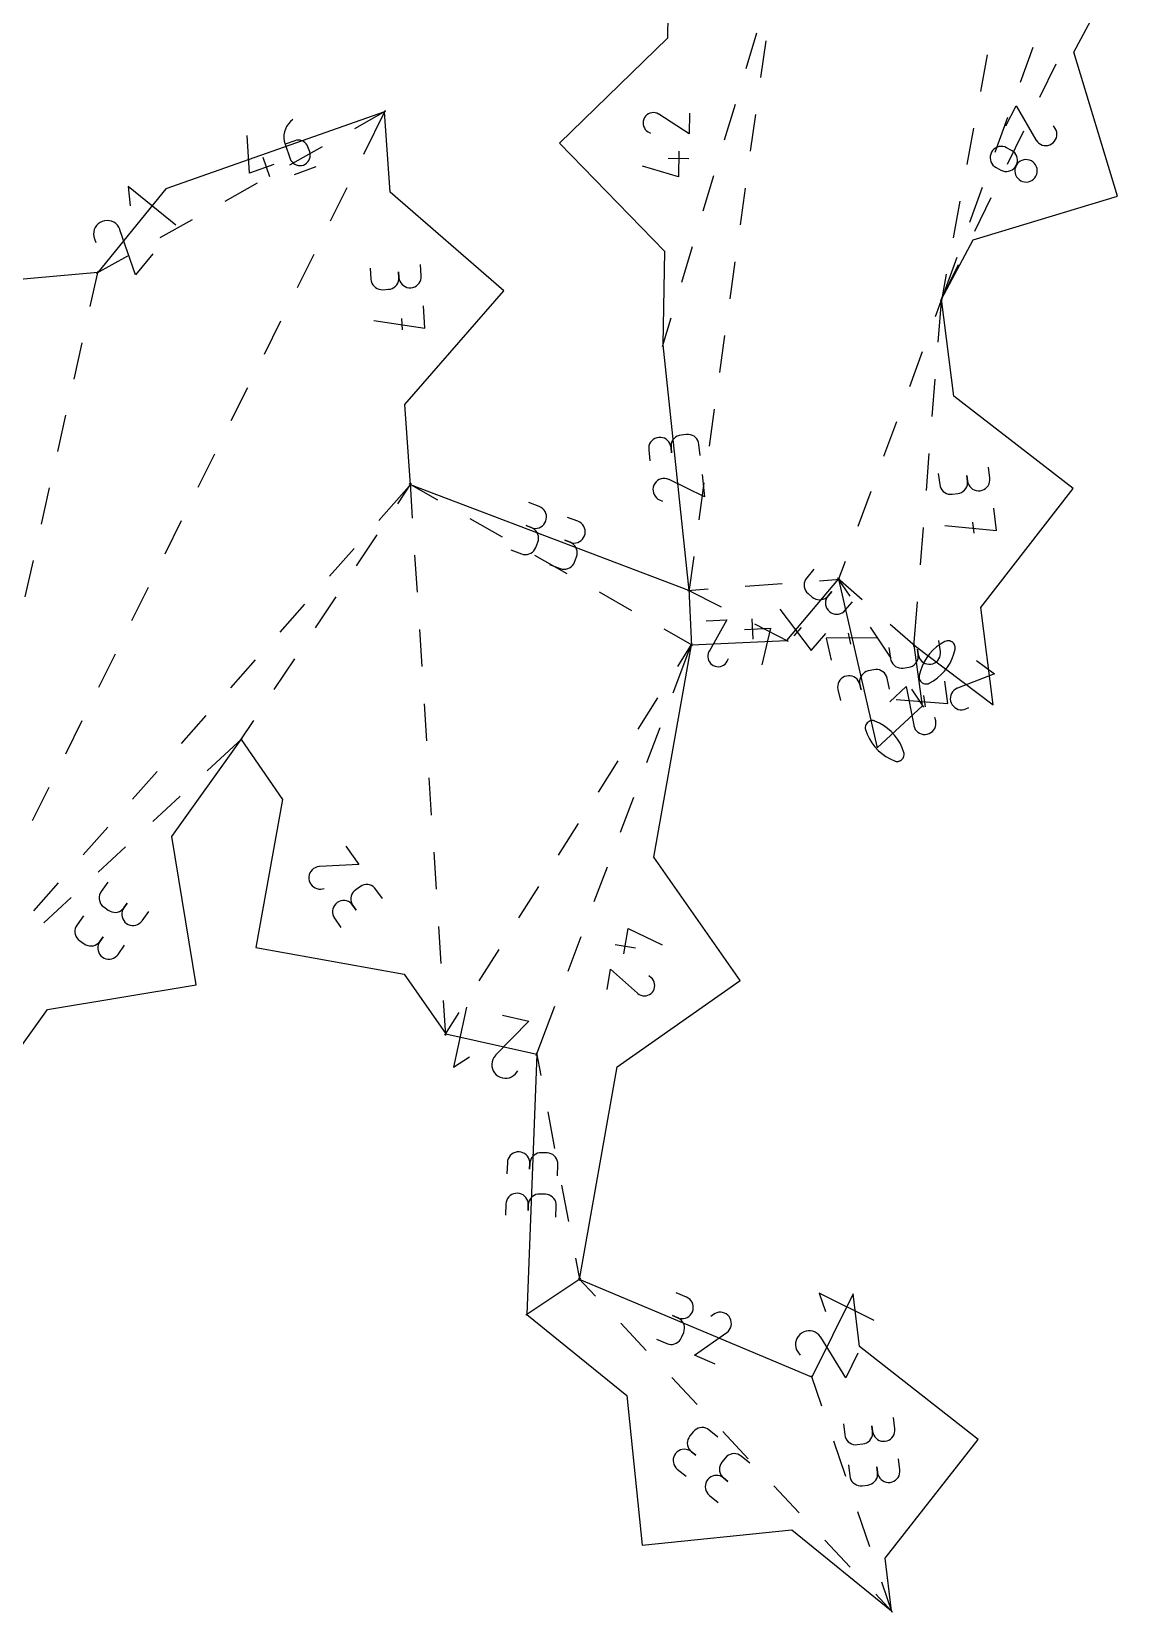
# Model space of a CAD drawing. Extents: x -2 to 214, y 3 to 282.
# Drawn here: x 80.51 to 96.7, y 205.22 to 228.79 of the extents above; entities that cross this region are included whole.
import ezdxf

# ---------------------------------------------------------------- set-up
doc = ezdxf.new("R2010")
doc.units = 0
doc.layers.add('Layer_1', color=7, linetype='CONTINUOUS')

msp = doc.modelspace()

# ---------------------------------------------------------------- linework, layer by layer
at = {"layer": 'Layer_1', "color": 5}
for points in [[(90.013776, 230.088547), (89.993279, 228.689826), (88.382708, 227.125739), (89.94679, 225.515168), (89.926294, 224.116446), (90.313545, 220.456447), (86.160091, 222.031942), (86.077344, 223.229771), (87.551655, 224.922907), (85.858519, 226.397222), (85.775768, 227.59505), (82.513671, 226.4437), (81.499435, 225.197555), (78.216312, 224.90253)], [(79.713949, 212.764675), (80.748992, 214.207603), (82.964245, 214.572245), (82.599604, 216.787498), (83.634647, 218.230423), (84.254068, 217.339271), (83.856597, 215.129672), (86.066199, 214.732205), (86.685624, 213.841053), (88.042612, 213.540366), (87.898012, 209.658992), (89.384875, 208.449529), (89.614639, 206.216251), (91.847917, 206.446012), (93.33478, 205.236549), (93.239159, 206.026221), (94.624302, 207.793048), (92.857468, 209.178195), (92.761844, 209.967867), (92.146765, 208.72146), (88.682099, 210.181085), (89.24073, 213.350318), (91.079701, 214.63814), (89.791882, 216.477114), (90.350516, 219.64635), (91.771861, 219.711215), (92.543266, 220.621646), (93.121808, 218.106549), (93.798369, 218.733368), (93.670423, 219.641252), (94.850377, 218.750534), (94.66611, 220.20105), (96.040889, 221.975956), (94.265986, 223.350739), (94.081716, 224.801255), (94.553846, 225.683898), (96.702432, 226.334949), (96.051384, 228.483542), (96.523513, 229.366185)]]:
    msp.add_lwpolyline(points, dxfattribs=at)
at = {"layer": 'Layer_1', "color": 1}
for points in [[(91.165412, 228.239424), (91.325075, 228.770703)], [(91.458926, 228.652424), (91.382151, 228.103012)], [(94.762048, 228.441802), (94.660141, 227.896488)], [(95.441953, 228.551103), (95.252787, 228.029598)], [(95.548192, 227.810333), (95.791221, 228.30902)], [(85.331261, 227.345848), (85.795153, 227.605923)], [(85.785674, 227.614947), (85.458638, 226.9569)], [(90.323472, 227.573506), (90.318957, 227.265778), (89.865351, 227.556834), (89.865351, 227.556834), (89.864999, 227.55718), (89.864646, 227.557511), (89.864293, 227.557832), (89.86394, 227.558143), (89.863587, 227.558446), (89.863235, 227.558746), (89.862882, 227.559042), (89.862529, 227.559339), (89.861824, 227.559631), (89.861824, 227.559631), (89.836776, 227.571742), (89.810741, 227.578985), (89.784318, 227.581525), (89.758072, 227.579514), (89.732636, 227.573104), (89.708542, 227.562468), (89.686422, 227.547757), (89.666879, 227.529137), (89.65051, 227.506761), (89.65051, 227.506761), (89.638551, 227.481653), (89.631424, 227.45558), (89.628955, 227.429132), (89.631072, 227.402896), (89.637492, 227.377461), (89.648146, 227.353408), (89.662892, 227.331331), (89.681589, 227.311816), (89.704097, 227.29545), (89.742564, 227.274675)], [(90.846074, 227.176864), (91.005741, 227.708144)], [(91.305369, 227.553595), (91.228591, 227.004179)], [(95.063613, 227.508094), (94.874443, 226.98659)], [(95.036961, 227.386276), (95.194892, 227.681527), (95.48816, 227.173777), (95.48816, 227.173777), (95.488396, 227.173248), (95.488633, 227.172719), (95.488883, 227.17219), (95.489151, 227.171661), (95.489441, 227.171131), (95.489744, 227.170602), (95.490065, 227.170073), (95.490418, 227.169544), (95.490771, 227.168979), (95.490771, 227.168979), (95.508939, 227.144779), (95.530493, 227.124787), (95.554764, 227.109148), (95.581152, 227.098001), (95.608951, 227.091495), (95.637526, 227.089767), (95.666242, 227.092942), (95.694429, 227.10119), (95.721417, 227.114645), (95.721417, 227.114645), (95.745511, 227.132957), (95.765408, 227.1546), (95.781001, 227.178935), (95.792113, 227.205323), (95.798604, 227.233121), (95.800368, 227.261689), (95.797193, 227.290395), (95.788868, 227.318592), (95.775286, 227.345647), (95.748475, 227.384925)], [(84.406175, 227.479142), (84.406175, 227.479142), (84.370107, 227.448877), (84.33938, 227.41441), (84.314192, 227.376402), (84.294754, 227.335515), (84.281243, 227.292416), (84.273905, 227.247765), (84.272846, 227.202232), (84.278456, 227.156481), (84.290838, 227.111173), (84.367507, 226.893957), (84.367507, 226.893957), (84.379078, 226.868677), (84.394495, 226.846488), (84.413227, 226.827649), (84.434711, 226.812427), (84.458383, 226.801092), (84.483712, 226.793906), (84.5101, 226.791119), (84.537017, 226.793024), (84.563899, 226.799875), (84.563899, 226.799875), (84.589158, 226.811429), (84.611347, 226.826852), (84.63015, 226.845581), (84.645355, 226.867069), (84.656644, 226.890751), (84.663805, 226.916084), (84.666628, 226.9425), (84.664864, 226.969455), (84.657984, 226.996386), (84.632479, 227.068681), (84.632479, 227.068681), (84.620943, 227.093951), (84.605562, 227.116116), (84.586864, 227.134912), (84.565416, 227.150081), (84.541779, 227.161363), (84.516485, 227.168493), (84.490098, 227.171209), (84.463181, 227.169269), (84.436264, 227.162386), (84.291141, 227.111166)], [(94.558245, 227.351172), (94.456338, 226.805858)], [(95.062131, 226.81296), (95.30516, 227.311646)], [(84.122496, 226.80746), (83.759618, 226.679384), (83.725152, 227.238777)], [(84.363475, 226.803265), (84.847363, 227.074555)], [(95.050984, 227.058087), (95.050984, 227.058087), (95.023185, 227.069902), (94.994539, 227.076386), (94.965717, 227.077726), (94.937354, 227.074149), (94.910084, 227.065841), (94.884543, 227.053), (94.861366, 227.035831), (94.841187, 227.014533), (94.824641, 226.989306), (94.824641, 226.989306), (94.812823, 226.961543), (94.806297, 226.932932), (94.804886, 226.904117), (94.808414, 226.87574), (94.816633, 226.848438), (94.829404, 226.822855), (94.846514, 226.799632), (94.867786, 226.77941), (94.893045, 226.76283), (94.966585, 226.723492), (94.966585, 226.723492), (94.994419, 226.711667), (95.0231, 226.705161), (95.051957, 226.703785), (95.080391, 226.707327), (95.107731, 226.7156), (95.133343, 226.728406), (95.156591, 226.745551), (95.176805, 226.766834), (95.193351, 226.792068), (95.193351, 226.792068), (95.205133, 226.819849), (95.211625, 226.848484), (95.213036, 226.877331), (95.209473, 226.90574), (95.201182, 226.933073), (95.188341, 226.958685), (95.171161, 226.98193), (95.149853, 227.002165), (95.124594, 227.018745), (95.051051, 227.058084)], [(84.065, 226.623779), (83.962557, 226.91403)], [(90.161117, 227.008145), (90.155472, 226.623419), (89.618869, 226.784956)], [(90.313467, 226.890567), (90.005739, 226.895072)], [(95.26222, 226.565373), (95.26222, 226.565373), (95.289913, 226.553615), (95.318488, 226.547159), (95.347275, 226.545819), (95.375638, 226.549382), (95.402943, 226.557672), (95.428555, 226.570485), (95.451767, 226.58763), (95.471982, 226.608916), (95.488527, 226.634147), (95.488527, 226.634147), (95.500345, 226.661932), (95.506836, 226.690563), (95.508247, 226.719403), (95.504719, 226.747805), (95.496464, 226.775121), (95.483694, 226.800708), (95.466584, 226.823917), (95.445347, 226.844106), (95.420194, 226.860627), (95.420194, 226.860627), (95.39236, 226.872449), (95.363679, 226.878954), (95.334786, 226.88033), (95.306352, 226.876784), (95.279012, 226.868512), (95.2534, 226.855709), (95.230152, 226.838571), (95.209938, 226.817292), (95.193393, 226.792072), (95.193393, 226.792072), (95.18161, 226.764301), (95.175119, 226.73567), (95.173708, 226.706826), (95.177271, 226.678414), (95.185561, 226.651073), (95.198402, 226.625458), (95.215583, 226.602203), (95.23689, 226.581961), (95.262185, 226.565373)], [(84.429501, 226.660563), (84.756268, 226.775893)], [(90.526739, 226.114301), (90.686406, 226.645581)], [(82.661784, 225.901329), (81.952535, 226.478583), (81.981922, 226.19254)], [(83.395686, 226.260679), (83.879577, 226.531972)], [(85.211747, 226.460111), (84.964859, 225.963323)], [(91.151812, 226.454763), (91.07503, 225.905347)], [(94.685269, 226.465085), (94.496103, 225.943578)], [(94.576067, 225.81559), (94.819096, 226.314276)], [(94.354438, 226.260541), (94.252535, 225.715228)], [(82.316926, 225.477604), (82.060552, 225.162612), (81.828873, 225.835049), (81.828873, 225.835049), (81.828728, 225.835755), (81.828562, 225.836425), (81.828386, 225.837095), (81.828185, 225.837765), (81.827966, 225.838436), (81.827722, 225.839141), (81.827454, 225.839847), (81.827162, 225.840588), (81.826841, 225.841328), (81.826841, 225.841328), (81.810824, 225.874348), (81.789799, 225.903139), (81.764505, 225.927382), (81.735683, 225.946753), (81.704074, 225.960938), (81.670454, 225.969613), (81.635529, 225.97247), (81.600061, 225.969154), (81.564783, 225.959389), (81.564783, 225.959389), (81.531869, 225.943154), (81.503153, 225.921991), (81.478952, 225.896626), (81.45962, 225.86778), (81.445474, 225.836181), (81.436831, 225.802555), (81.434008, 225.767626), (81.437536, 225.732123), (81.447449, 225.696767), (81.470274, 225.643794)], [(82.427896, 225.718096), (82.911791, 225.989389)], [(81.480113, 225.186728), (81.944005, 225.446803)], [(84.717967, 225.466537), (84.471072, 224.969749)], [(90.207405, 225.051741), (90.367075, 225.583021)], [(94.306933, 225.422077), (94.074181, 224.78042)], [(81.386045, 224.6911), (81.504313, 225.219233)], [(85.559212, 225.262762), (85.570748, 225.095796), (85.570748, 225.095796), (85.57551, 225.065955), (85.585211, 225.038237), (85.599358, 225.013077), (85.61742, 224.990912), (85.63894, 224.972186), (85.663352, 224.957327), (85.690163, 224.946779), (85.718879, 224.940973), (85.748971, 224.940338), (85.832569, 224.946113), (85.832569, 224.946113), (85.862273, 224.950868), (85.889895, 224.960562), (85.915013, 224.974702), (85.937167, 224.992774), (85.9559, 225.01428), (85.970787, 225.03872), (85.981335, 225.065588), (85.987156, 225.094382), (85.987861, 225.124597), (85.982076, 225.208195), (85.987861, 225.124597), (85.987861, 225.124597), (85.992624, 225.094755), (86.002361, 225.067034), (86.016542, 225.041874), (86.03464, 225.019716), (86.056195, 225.000991), (86.080677, 224.986135), (86.107559, 224.975594), (86.136381, 224.969795), (86.166614, 224.969195), (86.166614, 224.969195), (86.196318, 224.973947), (86.22394, 224.983641), (86.249058, 224.99778), (86.271213, 225.015853), (86.289945, 225.037362), (86.304797, 225.061799), (86.315345, 225.08867), (86.321166, 225.11746), (86.321871, 225.147676), (86.310336, 225.314638)], [(90.998255, 225.355931), (90.921476, 224.806518)], [(94.072022, 224.781334), (94.333031, 225.316903)], [(94.150628, 225.169911), (94.07767, 224.779467)], [(85.613286, 224.479702), (86.376711, 224.364491), (86.353604, 224.698844)], [(94.08941, 224.822104), (93.983213, 224.533599)], [(94.030373, 224.156779), (94.083508, 224.823402)], [(84.224184, 224.472963), (83.977296, 223.976178)], [(86.041893, 224.34136), (86.030357, 224.508513)], [(89.91994, 224.09522), (90.047737, 224.520461)], [(90.844694, 224.257102), (90.767916, 223.707686)], [(81.143581, 223.608407), (81.264809, 224.149752)], [(93.791585, 224.012991), (93.599963, 223.492386)], [(83.730401, 223.47939), (83.48351, 222.982604)], [(93.942217, 223.050779), (93.986293, 223.603779)], [(80.901116, 222.525715), (81.022345, 223.067063)], [(90.691141, 223.15827), (90.614362, 222.608854)], [(90.479922, 222.46667), (90.462318, 222.633157), (90.462318, 222.633157), (90.456462, 222.662815), (90.445738, 222.690173), (90.430674, 222.714807), (90.411801, 222.736305), (90.389611, 222.754244), (90.36467, 222.768204), (90.33747, 222.777775), (90.308543, 222.78253), (90.278451, 222.782071), (90.195089, 222.773252), (90.195089, 222.773252), (90.165562, 222.767417), (90.138292, 222.756717), (90.113703, 222.741671), (90.092219, 222.722794), (90.074298, 222.700611), (90.060328, 222.675638), (90.050733, 222.648397), (90.04597, 222.619402), (90.046323, 222.589176), (90.055142, 222.505811), (90.046323, 222.589176), (90.046323, 222.589176), (90.040467, 222.61883), (90.029742, 222.646188), (90.014643, 222.670823), (89.995735, 222.692314), (89.97351, 222.710249), (89.948498, 222.724205), (89.921228, 222.733765), (89.892194, 222.73851), (89.861961, 222.738016), (89.861961, 222.738016), (89.832434, 222.732182), (89.805164, 222.721482), (89.780575, 222.706436), (89.759091, 222.687562), (89.741135, 222.66538), (89.727165, 222.640406), (89.717569, 222.613161), (89.712807, 222.584167), (89.71316, 222.553941), (89.730763, 222.387454)], [(93.408334, 222.971778), (93.216709, 222.451173)], [(83.236622, 222.485816), (82.98973, 221.98903)], [(93.854062, 221.944778), (93.898138, 222.497778)], [(90.509707, 222.185464), (90.54495, 221.852491), (90.017071, 222.107761), (90.017071, 222.107761), (90.016718, 222.108082), (90.016365, 222.108386), (90.016012, 222.108679), (90.015659, 222.108957), (90.015307, 222.109225), (90.014601, 222.109486), (90.013896, 222.109744), (90.01319, 222.109994), (90.012484, 222.110241), (90.012484, 222.110241), (89.983874, 222.120059), (89.954805, 222.12449), (89.925913, 222.123784), (89.897832, 222.118186), (89.871162, 222.107948), (89.846538, 222.093322), (89.82456, 222.074551), (89.805862, 222.051892), (89.791081, 222.025592), (89.791081, 222.025592), (89.78145, 221.996915), (89.777146, 221.967821), (89.777852, 221.938932), (89.783496, 221.910862), (89.793762, 221.884224), (89.808402, 221.859635), (89.827206, 221.837713), (89.84996, 221.819069), (89.876418, 221.804323), (89.92067, 221.786896)], [(94.032235, 222.200979), (94.053332, 222.034952), (94.053332, 222.034952), (94.059787, 222.005431), (94.071076, 221.978313), (94.086634, 221.954007), (94.105966, 221.932918), (94.128509, 221.915455), (94.153732, 221.902021), (94.181108, 221.893029), (94.210106, 221.88888), (94.240198, 221.889974), (94.323327, 221.900536), (94.323327, 221.900536), (94.352713, 221.906985), (94.379736, 221.918249), (94.403972, 221.933803), (94.425032, 221.953118), (94.442495, 221.975664), (94.455936, 222.000916), (94.464932, 222.028344), (94.469094, 222.057423), (94.468036, 222.087625), (94.457488, 222.170757), (94.468036, 222.087625), (94.468036, 222.087625), (94.474527, 222.058104), (94.485816, 222.03099), (94.501409, 222.006687), (94.520776, 221.985598), (94.543354, 221.968142), (94.568648, 221.954716), (94.596094, 221.94573), (94.625198, 221.941596), (94.655396, 221.942725), (94.655396, 221.942725), (94.684783, 221.949177), (94.711805, 221.960441), (94.736077, 221.975995), (94.757137, 221.995306), (94.7746, 222.017856), (94.788041, 222.043104), (94.797037, 222.070536), (94.801199, 222.099616), (94.800141, 222.129817), (94.779045, 222.295841)], [(80.658649, 221.443022), (80.779881, 221.98437)], [(85.688096, 221.498108), (86.17482, 222.04859)], [(85.971799, 221.748496), (86.172396, 222.050449)], [(86.567969, 221.799779), (86.140836, 222.042945)], [(86.192, 221.535027), (86.158698, 222.054111)], [(90.53758, 222.059438), (90.460801, 221.510025)], [(93.02508, 221.930565), (92.833451, 221.40996)], [(87.657767, 221.060689), (87.814319, 221.001306), (87.814319, 221.001306), (87.843423, 220.993149), (87.872668, 220.990398), (87.901455, 220.992726), (87.929148, 220.999887), (87.955183, 221.011589), (87.97889, 221.027559), (87.999704, 221.047516), (88.01699, 221.071177), (88.030148, 221.098267), (88.059888, 221.176654), (88.059888, 221.176654), (88.068002, 221.205642), (88.070824, 221.234809), (88.068354, 221.263543), (88.061193, 221.291225), (88.049481, 221.317243), (88.0335, 221.340985), (88.013497, 221.361827), (87.989755, 221.379159), (87.962556, 221.392367), (87.884169, 221.422099), (87.962556, 221.392367), (87.962556, 221.392367), (87.99166, 221.384214), (88.020906, 221.381462), (88.049692, 221.383826), (88.077421, 221.391016), (88.103456, 221.40276), (88.127198, 221.418786), (88.148047, 221.438814), (88.165368, 221.462573), (88.178562, 221.489779), (88.178562, 221.489779), (88.186676, 221.518771), (88.189498, 221.547938), (88.187029, 221.576672), (88.179867, 221.604354), (88.168155, 221.630375), (88.152174, 221.65411), (88.132172, 221.674956), (88.10843, 221.692288), (88.081231, 221.705496), (87.924678, 221.764879)], [(94.131133, 221.422307), (94.89991, 221.351074), (94.857676, 221.683553)], [(82.742835, 221.492242), (82.495947, 220.995453)], [(87.532174, 221.250861), (87.050072, 221.525322)], [(88.235243, 220.841638), (88.391799, 220.782255), (88.391799, 220.782255), (88.420903, 220.774099), (88.450148, 220.771312), (88.478935, 220.77364), (88.506628, 220.780798), (88.532627, 220.792503), (88.556334, 220.808474), (88.577148, 220.828427), (88.594434, 220.852091), (88.607593, 220.879177), (88.637332, 220.957565), (88.637332, 220.957565), (88.645446, 220.986552), (88.648268, 221.01572), (88.645799, 221.044454), (88.638637, 221.07214), (88.626925, 221.098157), (88.610944, 221.121896), (88.590942, 221.142738), (88.5672, 221.160073), (88.540001, 221.173278), (88.461613, 221.203013), (88.540001, 221.173278), (88.540001, 221.173278), (88.569105, 221.165125), (88.59835, 221.162373), (88.627137, 221.164737), (88.654865, 221.171923), (88.6809, 221.183667), (88.704642, 221.199694), (88.725491, 221.219724), (88.742812, 221.24348), (88.756006, 221.27069), (88.756006, 221.27069), (88.76412, 221.299678), (88.766942, 221.328846), (88.764473, 221.357579), (88.757312, 221.385262), (88.745599, 221.411283), (88.729619, 221.435021), (88.709616, 221.455863), (88.685874, 221.473195), (88.658675, 221.486407), (88.502123, 221.54579)], [(93.765902, 220.838777), (93.809978, 221.391778)], [(94.566962, 221.308776), (94.545866, 221.474994)], [(85.357857, 220.824331), (85.66483, 221.286414)], [(80.416184, 220.360333), (80.537417, 220.901678)], [(84.953171, 220.666911), (85.320635, 221.082508)], [(86.263046, 220.427795), (86.227525, 220.981409)], [(88.496383, 220.701942), (88.014281, 220.976399)], [(90.384026, 220.960609), (90.3105, 220.434498)], [(92.641822, 220.889352), (92.535629, 220.600846)], [(92.178032, 220.773475), (92.069839, 220.645787), (92.069839, 220.645787), (92.052447, 220.621075), (92.040064, 220.594433), (92.032656, 220.566532), (92.030186, 220.538038), (92.032656, 220.509618), (92.039782, 220.481943), (92.051635, 220.455678), (92.068145, 220.431492), (92.089277, 220.410057), (92.153211, 220.355885), (92.153211, 220.355885), (92.177799, 220.33857), (92.204363, 220.326244), (92.232233, 220.31886), (92.260702, 220.316356), (92.289136, 220.318719), (92.316829, 220.325863), (92.343146, 220.337745), (92.367382, 220.354322), (92.388901, 220.375541), (92.44307, 220.439475), (92.388901, 220.375541), (92.388901, 220.375541), (92.371509, 220.350829), (92.359127, 220.324184), (92.351719, 220.296272), (92.349249, 220.267757), (92.351719, 220.239309), (92.358915, 220.211595), (92.370839, 220.185278), (92.387455, 220.161028), (92.408692, 220.139508), (92.408692, 220.139508), (92.433281, 220.12219), (92.459845, 220.109864), (92.487679, 220.102481), (92.516148, 220.099976), (92.544547, 220.10234), (92.57224, 220.10948), (92.598557, 220.121365), (92.622793, 220.137938), (92.644312, 220.159158), (92.752506, 220.286849)], [(82.249056, 220.498668), (82.002168, 220.001879)], [(89.460588, 220.15302), (88.978486, 220.427481)], [(90.291443, 220.454835), (90.598575, 220.477589)], [(90.293814, 220.466572), (90.795736, 220.210078)], [(90.312561, 220.478641), (90.351557, 219.624206)], [(91.151812, 220.518579), (91.705052, 220.559568)], [(92.258292, 220.600557), (92.565421, 220.623311)], [(92.897582, 220.313509), (92.526552, 220.636233)], [(92.531011, 220.640153), (92.710215, 220.370542)], [(84.218247, 219.83571), (84.585711, 220.251307)], [(84.743911, 219.900166), (85.050884, 220.362249)], [(93.668687, 219.619158), (93.721823, 220.285777)], [(90.569803, 220.00323), (90.877245, 220.01726), (90.61403, 219.546951), (90.61403, 219.546951), (90.613713, 219.546528), (90.613406, 219.546104), (90.61311, 219.545646), (90.612828, 219.545187), (90.612549, 219.544728), (90.612281, 219.544235), (90.612016, 219.543741), (90.611752, 219.543212), (90.611487, 219.542647), (90.611487, 219.542647), (90.600904, 219.516926), (90.595224, 219.490507), (90.594166, 219.463971), (90.597764, 219.4379), (90.605701, 219.412878), (90.617766, 219.389485), (90.633783, 219.368304), (90.653538, 219.349921), (90.676857, 219.33491), (90.676857, 219.33491), (90.702645, 219.3245), (90.729103, 219.318947), (90.755667, 219.318065), (90.781738, 219.321692), (90.806749, 219.329636), (90.830103, 219.341726), (90.85127, 219.357777), (90.869614, 219.377618), (90.884608, 219.401067), (90.903023, 219.440712)], [(91.25211, 220.034363), (91.266151, 219.726921)], [(91.289723, 219.957637), (91.791649, 219.701143)], [(91.670603, 220.174627), (92.137304, 219.55958), (92.353962, 219.815284)], [(93.687194, 219.626714), (93.316157, 219.949439)], [(86.334085, 219.320563), (86.298563, 219.874177)], [(90.369827, 219.635396), (89.942694, 219.878559)], [(91.143917, 219.875207), (91.528286, 219.892751), (91.399349, 219.347392)], [(91.881244, 219.776542), (91.989553, 219.904378)], [(93.130634, 219.749325), (92.358584, 219.74366), (92.433711, 219.417041)], [(92.685662, 219.818897), (92.723225, 219.65561)], [(93.017301, 219.908534), (93.324387, 219.446526)], [(93.294824, 219.606433), (93.318178, 219.440708), (93.318178, 219.440708), (93.325057, 219.41128), (93.336734, 219.38432), (93.352644, 219.360229), (93.372259, 219.339405), (93.395048, 219.322249), (93.420448, 219.309161), (93.44793, 219.300543), (93.476999, 219.296789), (93.507055, 219.298306), (93.590032, 219.310001), (93.590032, 219.310001), (93.619348, 219.316852), (93.64623, 219.328483), (93.670254, 219.344368), (93.691068, 219.363965), (93.708213, 219.386751), (93.721301, 219.412183), (93.729944, 219.439731), (93.733683, 219.468864), (93.732272, 219.499047), (93.72056, 219.582028), (93.732272, 219.499047), (93.732272, 219.499047), (93.739151, 219.469619), (93.750828, 219.442659), (93.766738, 219.418568), (93.786388, 219.397751), (93.809213, 219.380602), (93.834683, 219.367525), (93.862271, 219.358913), (93.89141, 219.355177), (93.921608, 219.356694), (93.921608, 219.356694), (93.950924, 219.363542), (93.977805, 219.375176), (94.001865, 219.391058), (94.022679, 219.410659), (94.039824, 219.433441), (94.052912, 219.458873), (94.061555, 219.486421), (94.065294, 219.515557), (94.063883, 219.545741), (94.040529, 219.711462)], [(81.755272, 219.505094), (81.508384, 219.008309)], [(90.079219, 218.928539), (90.358387, 219.667132)], [(90.146879, 219.323763), (90.362387, 219.665139)], [(94.271532, 219.648096), (94.271532, 219.648096), (94.261478, 219.663904), (94.249095, 219.677352), (94.234737, 219.688291), (94.218862, 219.696592), (94.201858, 219.70211), (94.184113, 219.70472), (94.166051, 219.704262), (94.148059, 219.7006), (94.130562, 219.693601), (94.130562, 219.693601), (94.066328, 219.656785), (94.006716, 219.614018), (93.952053, 219.565743), (93.902678, 219.512407), (93.858926, 219.454453), (93.821144, 219.392328), (93.789676, 219.326475), (93.764841, 219.257349), (93.746955, 219.185385), (93.746955, 219.185385), (93.745896, 219.177667), (93.745191, 219.169884), (93.745141, 219.162095), (93.745494, 219.154338), (93.746553, 219.146658), (93.748316, 219.139101), (93.750433, 219.13171), (93.753255, 219.124535), (93.75643, 219.117613), (93.75643, 219.117613), (93.76652, 219.101608), (93.778938, 219.088008), (93.793296, 219.076956), (93.809171, 219.068584), (93.826174, 219.063028), (93.843919, 219.060417), (93.862017, 219.060911), (93.880044, 219.064616), (93.897577, 219.071682), (93.897577, 219.071682), (93.961687, 219.108568), (94.021211, 219.151392), (94.075818, 219.199705), (94.125161, 219.253059), (94.168909, 219.311013), (94.206723, 219.37312), (94.238261, 219.43893), (94.263203, 219.508008), (94.281194, 219.579893), (94.281194, 219.579893), (94.282253, 219.587598), (94.282958, 219.595334), (94.283011, 219.603071), (94.282658, 219.610786), (94.2816, 219.618455), (94.279836, 219.626047), (94.277719, 219.63354), (94.274897, 219.640903), (94.271722, 219.648114)], [(83.483323, 219.004509), (83.850783, 219.42011)], [(84.129961, 218.976001), (84.436934, 219.438084)], [(93.306572, 218.984373), (93.26905, 219.147472), (93.26905, 219.147472), (93.259666, 219.176203), (93.245732, 219.202061), (93.22781, 219.224696), (93.206467, 219.243756), (93.182302, 219.25889), (93.155844, 219.269745), (93.127692, 219.275968), (93.098412, 219.277203), (93.068602, 219.273111), (92.986937, 219.254322), (92.986937, 219.254322), (92.958327, 219.24498), (92.932539, 219.231077), (92.909961, 219.213188), (92.890911, 219.19187), (92.875777, 219.167697), (92.864911, 219.141232), (92.858667, 219.113045), (92.857256, 219.083697), (92.861384, 219.053757), (92.880151, 218.972089), (92.861384, 219.053757), (92.861384, 219.053757), (92.852, 219.082484), (92.838065, 219.108339), (92.820144, 219.130973), (92.798766, 219.150027), (92.774565, 219.165147), (92.748071, 219.175987), (92.719849, 219.182193), (92.690498, 219.183428), (92.660547, 219.179304), (92.660547, 219.179304), (92.631937, 219.169962), (92.606149, 219.156059), (92.583571, 219.13817), (92.564521, 219.116851), (92.549387, 219.092679), (92.538521, 219.066214), (92.532277, 219.038023), (92.530866, 219.008676), (92.534994, 218.978735), (92.572508, 218.815636)], [(94.600381, 219.412342), (94.868037, 219.210295), (94.320155, 218.998833), (94.320155, 218.998833), (94.31945, 218.998692), (94.318744, 218.998537), (94.318038, 218.998367), (94.317333, 218.998184), (94.316627, 218.997983), (94.315922, 218.997761), (94.315216, 218.997517), (94.314511, 218.997256), (94.313805, 218.996967), (94.313805, 218.996967), (94.287029, 218.98275), (94.263887, 218.964525), (94.244661, 218.942918), (94.229526, 218.918548), (94.218767, 218.892044), (94.212628, 218.864026), (94.211217, 218.835123), (94.215027, 218.805955), (94.224164, 218.777148), (94.224164, 218.777148), (94.238558, 218.750481), (94.256867, 218.727427), (94.278527, 218.708229), (94.302904, 218.693141), (94.329398, 218.68242), (94.357408, 218.67631), (94.386301, 218.675075), (94.415476, 218.678955), (94.444368, 218.688202), (94.487396, 218.708649)], [(93.306903, 218.792719), (93.552906, 219.020635), (93.664634, 218.444086), (93.664634, 218.444086), (93.664673, 218.443487), (93.664726, 218.442887), (93.664796, 218.442323), (93.664881, 218.441758), (93.66498, 218.441158), (93.665096, 218.440559), (93.665237, 218.439959), (93.665392, 218.439324), (93.665565, 218.438654), (93.665565, 218.438654), (93.674843, 218.409804), (93.688708, 218.383836), (93.706593, 218.361092), (93.727936, 218.341922), (93.752137, 218.326675), (93.778631, 218.315693), (93.806853, 218.309329), (93.836239, 218.307918), (93.86619, 218.311827), (93.86619, 218.311827), (93.894977, 218.321295), (93.920906, 218.335283), (93.943625, 218.353225), (93.962781, 218.374575), (93.977985, 218.398776), (93.988921, 218.425269), (93.995236, 218.453506), (93.996647, 218.482927), (93.992626, 218.51298), (93.980067, 218.55893)], [(93.404337, 218.829186), (94.174017, 218.768448), (94.127246, 219.100317)], [(86.405123, 218.213331), (86.369606, 218.766945)], [(89.554593, 218.385564), (89.850736, 218.854663)], [(93.631476, 218.984521), (93.81068, 218.71491)], [(93.841679, 218.721613), (93.81829, 218.887525)], [(82.748398, 218.173308), (83.115859, 218.588909)], [(81.261493, 218.51152), (81.014598, 218.014735)], [(83.622395, 218.211966), (83.822991, 218.513919)], [(89.686945, 217.890691), (89.883082, 218.409617)], [(93.016952, 218.5105), (93.016952, 218.5105), (92.99963, 218.503385), (92.984214, 218.493542), (92.970914, 218.48135), (92.959943, 218.467176), (92.951511, 218.4514), (92.945832, 218.434392), (92.943009, 218.416527), (92.943362, 218.39818), (92.947172, 218.379726), (92.947172, 218.379726), (92.972114, 218.310017), (93.003722, 218.243804), (93.041625, 218.181496), (93.085436, 218.123507), (93.13479, 218.070241), (93.189291, 218.022111), (93.248575, 217.979524), (93.312248, 217.942895), (93.379939, 217.912627), (93.379939, 217.912627), (93.387312, 217.910087), (93.394861, 217.908111), (93.402517, 217.9067), (93.410242, 217.905853), (93.418004, 217.905561), (93.425729, 217.905839), (93.433385, 217.906686), (93.440934, 217.908097), (93.448307, 217.910108), (93.448307, 217.910108), (93.46584, 217.917213), (93.481398, 217.927045), (93.494803, 217.93923), (93.505845, 217.953401), (93.514312, 217.969181), (93.519992, 217.986202), (93.522814, 218.004095), (93.522461, 218.022482), (93.51858, 218.040999), (93.51858, 218.040999), (93.493569, 218.110602), (93.461889, 218.176734), (93.423941, 218.238989), (93.380108, 218.296953), (93.330755, 218.350219), (93.276275, 218.398374), (93.21704, 218.441014), (93.153434, 218.477724), (93.085835, 218.508094), (93.085835, 218.508094), (93.078462, 218.510634), (93.070948, 218.51261), (93.063328, 218.514021), (93.055637, 218.514868), (93.047911, 218.515147), (93.04015, 218.514854), (93.032389, 218.513972), (93.024663, 218.512525), (93.016973, 218.510515)], [(83.650938, 218.245547), (83.131444, 217.76325)], [(88.962311, 217.447373), (89.258447, 217.916469)], [(82.013467, 217.342107), (82.380927, 217.757708)], [(86.476162, 217.106099), (86.440645, 217.659713)], [(80.76771, 217.517946), (80.520818, 217.021157)], [(82.724886, 217.385806), (82.318331, 217.008362)], [(89.294666, 216.852844), (89.490804, 217.371769)], [(81.278543, 216.510907), (81.646003, 216.926507)], [(88.370022, 216.509178), (88.666168, 216.978274)], [(85.19796, 216.641851), (85.389067, 216.366913), (84.803488, 216.33668), (84.803488, 216.33668), (84.802782, 216.336723), (84.802077, 216.336751), (84.801371, 216.336765), (84.800665, 216.336761), (84.79996, 216.336744), (84.799254, 216.336708), (84.798549, 216.336659), (84.797843, 216.336592), (84.797138, 216.336507), (84.797138, 216.336507), (84.767328, 216.331343), (84.739741, 216.321243), (84.714764, 216.306726), (84.692857, 216.288307), (84.674406, 216.266506), (84.659872, 216.241836), (84.649641, 216.214817), (84.644173, 216.185963), (84.643873, 216.155793), (84.643873, 216.155793), (84.649236, 216.126019), (84.659466, 216.098442), (84.674036, 216.073494), (84.692486, 216.051593), (84.714288, 216.033178), (84.738947, 216.018672), (84.76597, 216.008505), (84.794862, 216.003104), (84.825131, 216.0029), (84.872315, 216.008914)], [(81.911772, 216.630918), (81.505217, 216.253471)], [(86.547208, 215.998864), (86.511684, 216.552481)], [(88.902381, 215.814996), (89.098522, 216.333922)], [(80.543615, 215.679706), (80.911079, 216.095306)], [(81.64565, 216.104365), (81.548054, 215.968313), (81.548054, 215.968313), (81.532709, 215.942268), (81.522513, 215.914705), (81.517363, 215.886285), (81.517169, 215.857668), (81.52179, 215.82952), (81.531139, 215.802494), (81.545073, 215.777259), (81.563488, 215.754477), (81.586278, 215.734803), (81.654403, 215.685936), (81.654403, 215.685936), (81.680332, 215.670653), (81.707813, 215.660504), (81.736177, 215.655385), (81.764752, 215.655195), (81.792903, 215.65983), (81.819961, 215.669182), (81.845256, 215.683156), (81.868116, 215.701641), (81.887871, 215.724533), (81.936738, 215.792658), (81.887871, 215.724533), (81.887871, 215.724533), (81.872525, 215.698488), (81.86233, 215.670922), (81.857215, 215.642491), (81.857042, 215.613856), (81.861698, 215.58568), (81.871082, 215.558622), (81.885088, 215.533342), (81.903608, 215.510496), (81.926504, 215.490751), (81.926504, 215.490751), (81.952433, 215.475465), (81.979914, 215.465316), (82.008278, 215.460197), (82.036888, 215.460006), (82.06504, 215.464642), (82.092098, 215.473997), (82.117392, 215.487967), (82.140252, 215.506453), (82.160007, 215.529348), (82.257607, 215.665401)], [(85.741545, 215.85976), (85.645992, 215.99723), (85.645992, 215.99723), (85.626589, 216.020411), (85.604011, 216.039236), (85.578964, 216.05358), (85.552082, 216.063337), (85.524001, 216.068389), (85.495426, 216.068626), (85.466992, 216.06393), (85.43937, 216.054186), (85.413194, 216.039282), (85.344363, 215.991438), (85.344363, 215.991438), (85.321291, 215.972116), (85.302524, 215.949612), (85.288201, 215.924593), (85.278464, 215.897712), (85.273419, 215.869634), (85.27318, 215.84102), (85.277907, 215.812527), (85.287679, 215.784816), (85.302636, 215.758552), (85.35048, 215.689718), (85.302636, 215.758552), (85.302636, 215.758552), (85.283234, 215.781733), (85.260656, 215.80055), (85.235573, 215.814883), (85.208656, 215.824627), (85.18054, 215.829654), (85.151895, 215.829855), (85.12339, 215.82511), (85.095662, 215.81531), (85.06938, 215.800331), (85.06938, 215.800331), (85.046308, 215.781009), (85.02754, 215.758509), (85.013218, 215.733487), (85.003481, 215.706609), (84.998436, 215.678531), (84.9982, 215.649914), (85.002927, 215.62142), (85.012699, 215.593713), (85.027657, 215.567445), (85.12321, 215.429974)], [(87.777739, 215.570983), (88.073886, 216.040079)], [(81.098658, 215.876027), (80.692106, 215.498583)], [(81.285658, 215.602504), (81.188059, 215.466452), (81.188059, 215.466452), (81.172713, 215.440406), (81.162518, 215.412843), (81.157402, 215.384424), (81.157208, 215.355806), (81.16183, 215.327655), (81.171178, 215.300632), (81.185113, 215.275398), (81.203563, 215.252612), (81.226353, 215.232941), (81.294478, 215.184074), (81.294478, 215.184074), (81.320407, 215.168788), (81.347888, 215.158639), (81.376252, 215.153524), (81.404862, 215.153333), (81.433014, 215.157969), (81.460072, 215.167321), (81.485366, 215.181294), (81.508226, 215.19978), (81.527981, 215.222672), (81.576848, 215.290796), (81.527981, 215.222672), (81.527981, 215.222672), (81.512635, 215.196626), (81.50244, 215.16906), (81.497325, 215.14063), (81.497152, 215.111995), (81.501809, 215.083818), (81.511193, 215.05676), (81.525198, 215.03148), (81.543719, 215.008634), (81.566614, 214.988886), (81.566614, 214.988886), (81.592543, 214.973603), (81.620025, 214.963454), (81.648388, 214.958335), (81.676998, 214.958145), (81.70515, 214.96278), (81.732208, 214.972136), (81.757502, 214.986106), (81.780362, 215.004591), (81.800118, 215.027483), (81.897714, 215.163539)], [(86.618247, 214.891632), (86.582722, 215.44525)], [(88.510103, 214.777148), (88.706244, 215.296074)], [(89.342725, 215.037322), (89.409517, 215.416251), (89.913573, 215.171367)], [(87.185457, 214.632788), (87.481597, 215.101884)], [(89.21103, 215.17765), (89.514119, 215.124225)], [(89.092458, 214.505005), (89.145879, 214.808098), (89.547386, 214.448557), (89.547386, 214.448557), (89.547738, 214.448169), (89.548091, 214.447781), (89.548444, 214.447393), (89.548797, 214.447005), (89.54915, 214.446617), (89.549502, 214.446264), (89.549855, 214.445911), (89.550208, 214.445523), (89.550561, 214.445135), (89.550561, 214.445135), (89.57335, 214.429193), (89.597903, 214.417901), (89.623586, 214.411194), (89.649797, 214.409007), (89.675938, 214.4113), (89.701408, 214.417971), (89.725574, 214.428974), (89.747834, 214.444246), (89.76759, 214.46373), (89.76759, 214.46373), (89.783394, 214.486618), (89.794577, 214.511221), (89.801245, 214.536939), (89.803361, 214.563168), (89.800892, 214.589301), (89.794189, 214.614744), (89.783147, 214.638884), (89.767801, 214.661127), (89.748187, 214.680868), (89.713509, 214.7075)], [(86.687071, 213.818933), (86.653768, 214.338018)], [(86.673803, 213.822313), (86.889315, 214.163689)], [(86.998175, 214.240154), (86.80034, 213.347337), (87.042822, 213.501899)], [(87.531561, 214.121973), (87.928083, 214.03411), (87.43098, 213.525444), (87.43098, 213.525444), (87.430275, 213.524985), (87.429569, 213.524526), (87.429216, 213.524068), (87.428863, 213.523574), (87.428511, 213.52308), (87.428158, 213.522551), (87.427805, 213.521986), (87.427452, 213.521387), (87.4271, 213.520752), (87.4271, 213.520752), (87.404769, 213.491623), (87.38847, 213.459908), (87.378134, 213.426426), (87.37376, 213.391974), (87.375171, 213.357366), (87.382508, 213.323415), (87.395632, 213.29092), (87.41447, 213.260701), (87.439023, 213.233559), (87.439023, 213.233559), (87.468304, 213.211425), (87.500089, 213.195254), (87.533603, 213.185009), (87.56807, 213.180663), (87.602642, 213.18218), (87.636579, 213.189546), (87.669035, 213.202726), (87.699232, 213.221691), (87.726396, 213.24641), (87.763498, 213.290585)], [(88.034798, 213.519637), (88.313965, 214.258226)], [(88.038492, 213.562192), (88.103029, 213.223169)], [(88.206774, 212.678202), (88.310515, 212.133234)], [(88.352319, 211.726855), (88.358563, 211.894174), (88.358563, 211.894174), (88.357152, 211.924369), (88.350414, 211.952975), (88.33902, 211.979504), (88.323391, 212.003472), (88.303989, 212.024381), (88.28127, 212.041752), (88.255693, 212.05509), (88.227753, 212.06391), (88.197873, 212.06772), (88.114092, 212.07086), (88.114092, 212.07086), (88.084035, 212.069272), (88.055531, 212.062555), (88.029037, 212.051157), (88.005084, 212.035525), (87.984164, 212.016116), (87.966772, 211.993379), (87.953402, 211.967771), (87.944582, 211.939746), (87.940772, 211.909753), (87.937597, 211.825975), (87.940772, 211.909753), (87.940772, 211.909753), (87.939361, 211.939947), (87.932623, 211.968554), (87.921193, 211.995083), (87.90553, 212.019051), (87.886092, 212.039963), (87.863302, 212.057338), (87.837655, 212.070676), (87.809609, 212.079499), (87.779623, 212.083316), (87.779623, 212.083316), (87.749567, 212.081729), (87.721062, 212.075012), (87.694569, 212.063614), (87.670615, 212.047982), (87.649695, 212.028572), (87.632303, 212.005836), (87.618933, 211.980227), (87.610078, 211.952203), (87.606268, 211.92221), (87.600024, 211.754887)], [(88.329329, 211.109657), (88.335573, 211.276976), (88.335573, 211.276976), (88.334162, 211.30717), (88.327424, 211.335777), (88.315994, 211.362305), (88.300366, 211.386273), (88.280963, 211.407182), (88.258244, 211.424553), (88.232668, 211.437892), (88.204728, 211.446711), (88.174847, 211.450521), (88.091073, 211.453661), (88.091073, 211.453661), (88.061017, 211.452073), (88.032512, 211.445356), (88.006018, 211.433958), (87.982065, 211.418327), (87.961145, 211.398917), (87.943753, 211.37618), (87.930383, 211.350572), (87.921528, 211.322547), (87.917718, 211.292554), (87.914543, 211.208777), (87.917718, 211.292554), (87.917718, 211.292554), (87.916307, 211.322748), (87.909569, 211.351355), (87.898139, 211.377884), (87.882476, 211.401852), (87.863038, 211.422764), (87.840283, 211.440139), (87.814637, 211.453481), (87.786591, 211.462304), (87.756605, 211.466117), (87.756605, 211.466117), (87.726548, 211.46453), (87.698043, 211.457813), (87.67155, 211.446415), (87.647596, 211.430783), (87.626677, 211.411373), (87.609285, 211.388637), (87.595914, 211.363029), (87.587095, 211.335004), (87.583285, 211.305011), (87.577041, 211.137692)], [(88.414253, 211.588267), (88.517994, 211.043299)], [(88.621739, 210.498331), (88.686276, 210.159312)], [(88.700596, 210.193408), (87.879569, 209.646719)], [(88.917557, 209.930913), (88.666919, 210.197271)], [(89.829139, 209.288868), (89.983426, 209.223869), (89.983426, 209.223869), (90.012213, 209.214668), (90.041352, 209.210841), (90.070209, 209.212146), (90.098149, 209.218298), (90.124572, 209.229055), (90.148844, 209.244154), (90.170363, 209.263341), (90.188496, 209.28636), (90.202607, 209.312952), (90.235168, 209.3902), (90.235168, 209.3902), (90.244305, 209.418874), (90.248115, 209.447922), (90.246704, 209.476715), (90.240566, 209.504638), (90.229806, 209.531061), (90.214672, 209.555356), (90.195446, 209.576908), (90.172374, 209.595086), (90.145669, 209.609264), (90.068417, 209.641812), (90.145669, 209.609264), (90.145669, 209.609264), (90.174455, 209.600068), (90.203595, 209.59625), (90.232452, 209.597556), (90.260392, 209.603736), (90.28685, 209.614531), (90.311157, 209.629687), (90.332711, 209.648948), (90.350879, 209.672062), (90.365061, 209.698771), (90.365061, 209.698771), (90.374198, 209.727441), (90.378008, 209.756489), (90.376597, 209.785286), (90.370459, 209.813205), (90.359699, 209.839628), (90.3446, 209.863928), (90.325374, 209.885475), (90.302302, 209.903654), (90.275597, 209.917836), (90.121309, 209.982831)], [(93.075082, 209.569351), (92.255026, 209.97403), (92.347418, 209.701731)], [(90.706864, 208.919062), (90.398289, 209.049057), (90.876797, 209.387956), (90.876797, 209.387956), (90.87715, 209.388235), (90.877503, 209.388521), (90.877855, 209.388821), (90.878208, 209.389135), (90.878561, 209.389466), (90.878914, 209.389819), (90.879266, 209.390207), (90.879619, 209.390595), (90.879972, 209.391018), (90.879972, 209.391018), (90.902409, 209.411335), (90.92033, 209.434639), (90.933665, 209.460269), (90.942343, 209.48756), (90.946259, 209.515849), (90.945201, 209.54447), (90.93938, 209.572766), (90.92855, 209.600068), (90.912639, 209.625718), (90.912639, 209.625718), (90.892178, 209.648003), (90.868789, 209.665829), (90.843107, 209.679104), (90.815802, 209.687733), (90.787509, 209.69162), (90.758899, 209.690668), (90.730606, 209.684787), (90.703301, 209.673883), (90.677619, 209.657856), (90.640983, 209.627528)], [(89.677889, 209.122886), (89.297721, 209.526898)], [(92.83332, 209.079431), (92.653594, 208.715227), (92.277886, 209.319122), (92.277886, 209.319122), (92.277586, 209.319757), (92.277272, 209.320392), (92.276951, 209.321027), (92.276605, 209.321627), (92.276252, 209.322262), (92.2759, 209.322897), (92.275547, 209.323532), (92.275194, 209.324167), (92.274841, 209.324837), (92.274841, 209.324837), (92.251875, 209.353455), (92.224958, 209.376837), (92.194902, 209.394828), (92.162482, 209.407292), (92.128509, 209.41408), (92.093796, 209.415032), (92.059118, 209.410026), (92.025286, 209.398907), (91.993078, 209.381525), (91.993078, 209.381525), (91.964608, 209.358365), (91.941325, 209.331336), (91.923404, 209.301215), (91.910986, 209.268788), (91.904248, 209.23483), (91.90319, 209.200127), (91.90827, 209.165456), (91.919488, 209.131603), (91.937021, 209.099345), (91.9711, 209.052793)], [(90.43822, 208.314859), (90.058056, 208.718875)], [(92.293302, 208.291735), (92.139636, 208.742489)], [(90.74471, 207.829395), (90.614821, 207.935052), (90.614821, 207.935052), (90.589738, 207.95196), (90.562857, 207.9638), (90.534811, 207.970647), (90.506236, 207.972577), (90.477872, 207.969663), (90.45032, 207.961972), (90.424285, 207.949583), (90.400438, 207.932568), (90.379412, 207.911003), (90.326506, 207.845965), (90.326506, 207.845965), (90.309679, 207.821006), (90.297896, 207.794188), (90.291052, 207.766177), (90.289288, 207.737648), (90.29211, 207.709267), (90.299801, 207.681701), (90.312219, 207.655623), (90.329293, 207.631702), (90.350954, 207.610602), (90.415988, 207.557696), (90.350954, 207.610602), (90.350954, 207.610602), (90.325871, 207.627507), (90.298954, 207.639339), (90.270873, 207.646176), (90.242298, 207.648081), (90.213899, 207.645132), (90.186312, 207.637395), (90.160242, 207.624946), (90.136324, 207.60785), (90.115227, 207.586183), (90.115227, 207.586183), (90.0984, 207.561224), (90.086617, 207.534405), (90.079773, 207.506398), (90.078009, 207.477869), (90.080832, 207.449485), (90.088522, 207.421922), (90.10094, 207.395841), (90.118014, 207.37192), (90.139675, 207.35082), (90.269564, 207.245163)], [(92.616831, 208.029804), (92.636975, 207.863579), (92.636975, 207.863579), (92.643289, 207.834009), (92.654437, 207.806813), (92.669889, 207.782405), (92.68908, 207.761196), (92.711517, 207.743592), (92.73667, 207.730007), (92.76401, 207.720849), (92.793008, 207.716527), (92.8231, 207.717458), (92.906324, 207.727537), (92.906324, 207.727537), (92.935746, 207.733817), (92.962874, 207.744929), (92.987216, 207.760346), (93.008418, 207.779544), (93.026022, 207.801998), (93.039603, 207.827183), (93.048776, 207.854572), (93.05308, 207.883638), (93.052021, 207.91386), (93.041932, 207.997088), (93.052021, 207.91386), (93.052021, 207.91386), (93.058336, 207.884287), (93.069484, 207.857095), (93.084935, 207.83269), (93.104162, 207.811481), (93.126669, 207.793881), (93.151893, 207.780302), (93.179303, 207.771155), (93.208372, 207.766847), (93.238605, 207.767793), (93.238605, 207.767793), (93.268027, 207.774072), (93.29512, 207.785185), (93.319462, 207.800605), (93.340664, 207.819803), (93.358268, 207.842257), (93.37185, 207.867442), (93.381022, 207.894828), (93.385361, 207.923897), (93.384303, 207.954116), (93.364159, 208.120338)], [(91.198548, 207.506836), (90.818388, 207.910848)], [(92.651301, 207.241572), (92.472302, 207.766653)], [(91.223839, 207.439656), (91.093946, 207.545313), (91.093946, 207.545313), (91.068899, 207.562218), (91.041982, 207.574061), (91.013936, 207.580909), (90.985396, 207.582838), (90.957033, 207.579921), (90.929481, 207.57223), (90.903446, 207.559844), (90.879598, 207.54283), (90.858573, 207.521261), (90.805666, 207.456226), (90.805666, 207.456226), (90.788839, 207.431267), (90.777056, 207.404446), (90.770248, 207.376439), (90.768484, 207.34791), (90.771306, 207.319529), (90.778996, 207.291962), (90.791414, 207.265885), (90.808489, 207.24196), (90.830149, 207.22086), (90.895187, 207.167958), (90.830149, 207.22086), (90.830149, 207.22086), (90.805067, 207.237765), (90.77815, 207.249601), (90.750069, 207.256434), (90.721494, 207.258343), (90.693095, 207.25539), (90.665508, 207.247657), (90.639438, 207.235204), (90.615519, 207.218112), (90.594423, 207.196444), (90.594423, 207.196444), (90.577596, 207.171485), (90.565813, 207.144667), (90.558969, 207.116657), (90.557205, 207.088127), (90.560027, 207.059747), (90.567718, 207.03218), (90.580136, 207.006103), (90.59721, 206.982178), (90.618871, 206.961078), (90.748763, 206.855421)], [(92.691077, 207.416655), (92.71122, 207.250433), (92.71122, 207.250433), (92.717535, 207.22086), (92.728683, 207.193668), (92.744134, 207.169259), (92.763361, 207.148047), (92.785798, 207.130443), (92.810951, 207.116858), (92.838291, 207.1077), (92.867254, 207.103382), (92.897346, 207.104309), (92.980573, 207.114388), (92.980573, 207.114388), (93.009995, 207.120668), (93.037088, 207.13178), (93.061465, 207.1472), (93.082667, 207.166398), (93.100271, 207.188853), (93.113853, 207.214037), (93.123025, 207.241424), (93.127364, 207.270492), (93.126306, 207.300711), (93.116216, 207.383939), (93.126306, 207.300711), (93.126306, 207.300711), (93.13262, 207.271142), (93.143768, 207.243946), (93.15922, 207.219541), (93.178446, 207.198332), (93.200953, 207.180735), (93.226177, 207.167157), (93.253588, 207.158009), (93.282692, 207.153702), (93.312925, 207.154647), (93.312925, 207.154647), (93.342382, 207.160927), (93.369475, 207.172039), (93.393817, 207.187456), (93.415019, 207.206654), (93.432623, 207.229108), (93.446205, 207.254293), (93.455377, 207.281683), (93.459681, 207.310748), (93.458622, 207.340967), (93.438479, 207.507192)], [(91.958879, 206.698809), (91.578715, 207.102821)], [(93.009307, 206.191405), (92.8303, 206.71649)], [(92.719214, 205.890782), (92.339047, 206.294797)], [(93.341969, 205.215569), (93.188306, 205.666324)], [(93.350016, 205.220413), (93.099382, 205.48677)]]:
    msp.add_lwpolyline(points, dxfattribs=at)

doc.saveas('drawing.dxf')
